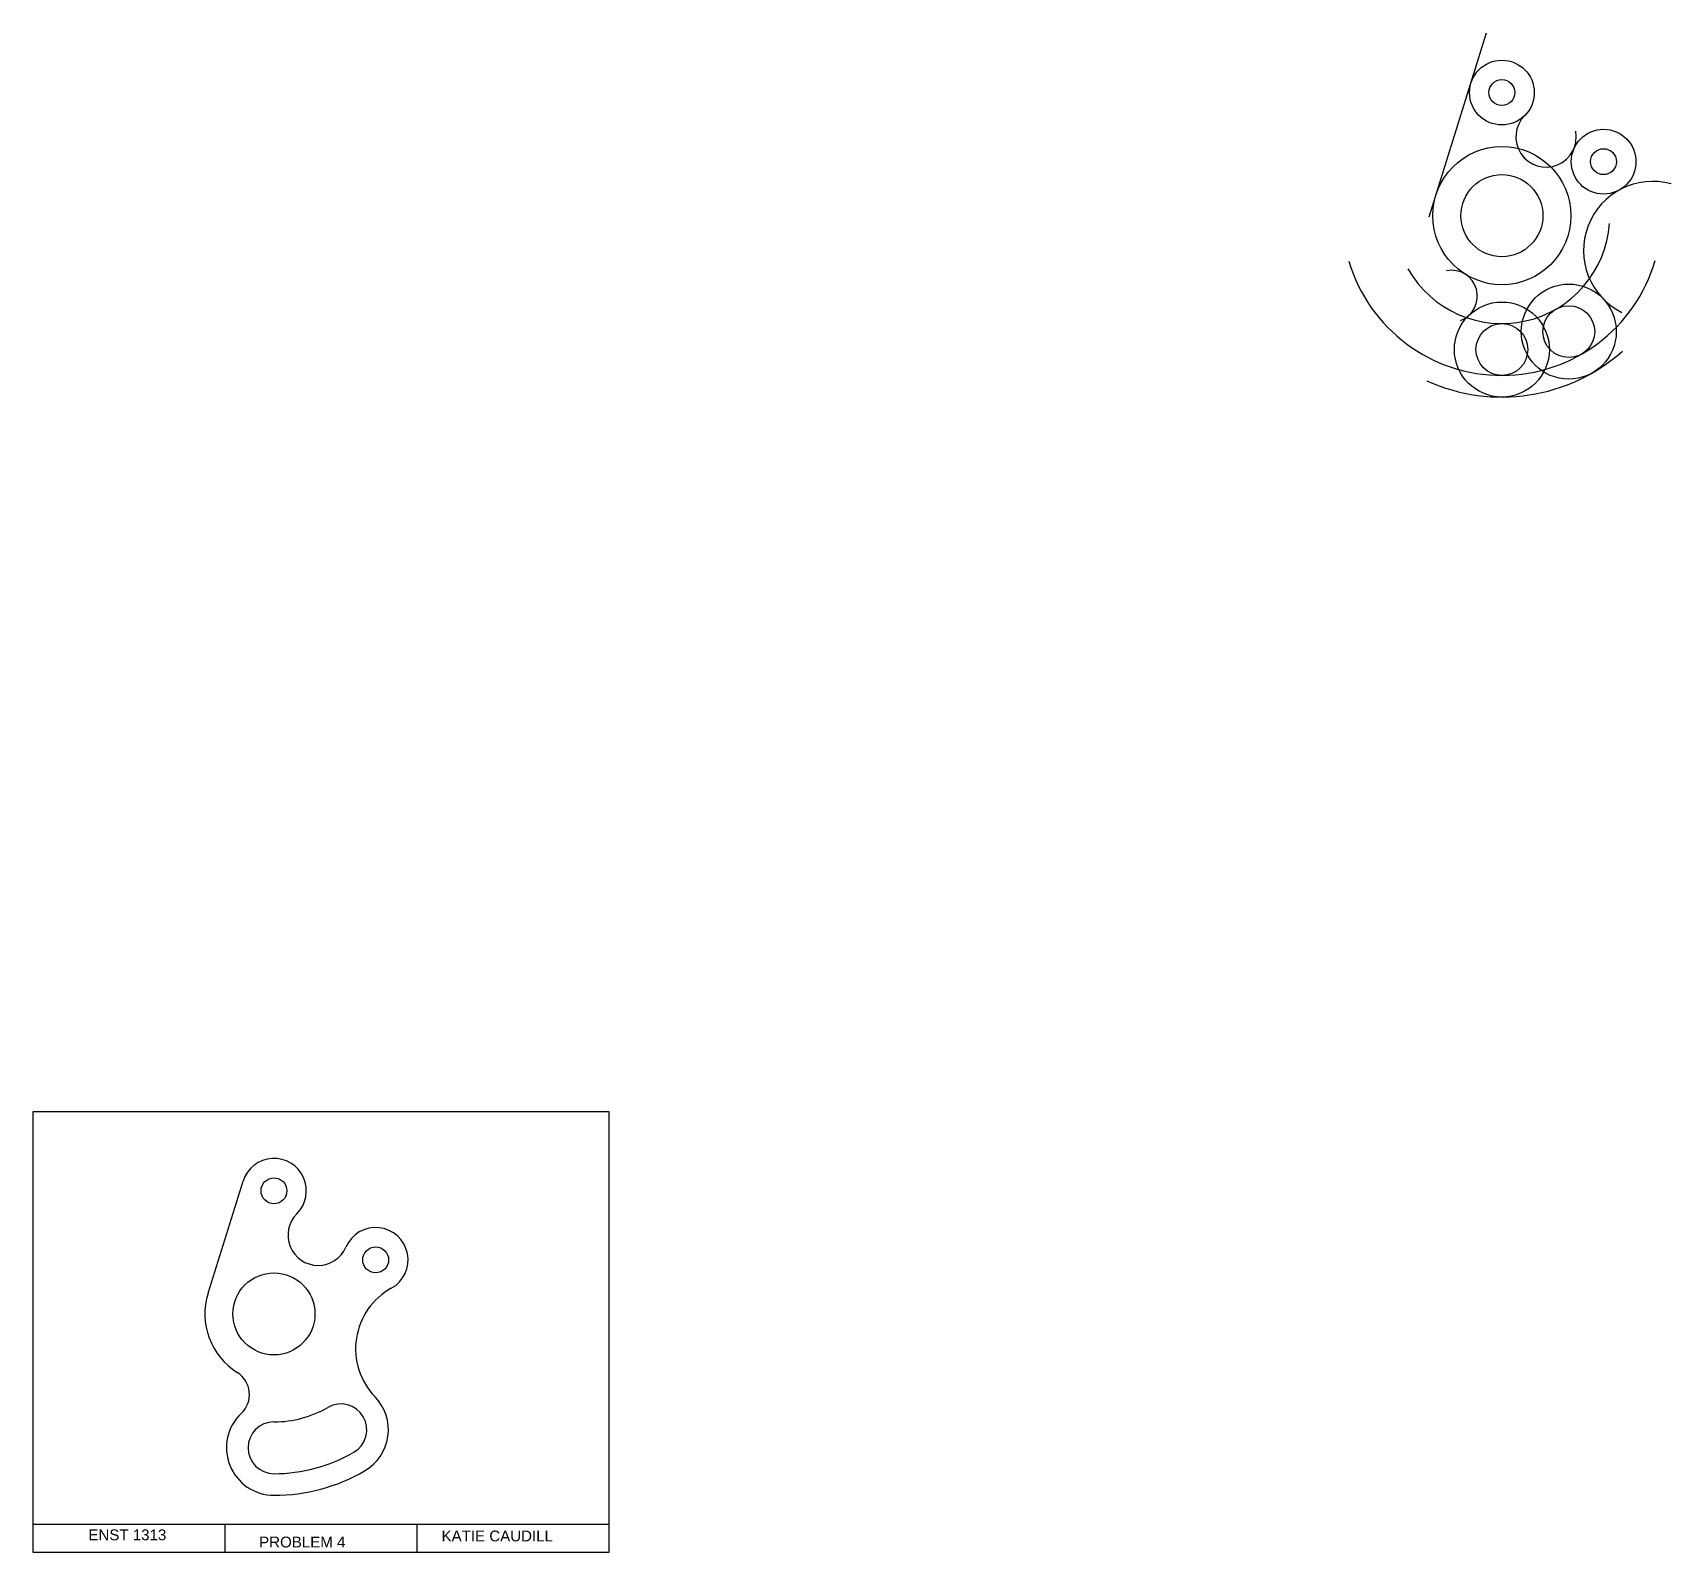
# Model space of a CAD drawing. Header units: millimetres. Extents: x 6 to 765, y 6 to 710.
import ezdxf

# ---------------------------------------------------------------- set-up
doc = ezdxf.new("R2010")
doc.units = ezdxf.units.MM
doc.header["$MEASUREMENT"] = 0
doc.styles.get("Standard").update_dxf_attribs({"font": 'arial.ttf'})

msp = doc.modelspace()

# ---------------------------------------------------------------- linework, layer by layer
for p, q in [((652.95, 624.44), (679.59, 709.68)), ((87.21, 125.91), (103.43, 177.84)), ((6, 19), (273, 19)), ((6, 19), (6, 6)), ((95, 19), (95, 6)), ((184, 19), (184, 6))]:
    msp.add_line(p, q)
msp.add_lwpolyline([(6, 6), (273, 6), (273, 210), (6, 210)], close=True)
for centre, radius in [((686.65, 681.99), 15), ((686.65, 681.99), 6), ((733.77, 649.99), 15), ((686.65, 624.99), 32), ((733.77, 649.99), 6), ((686.65, 624.99), 19), ((717.65, 571.3), 22), ((686.65, 562.99), 22), ((717.65, 571.3), 12), ((686.65, 562.99), 12), ((117.75, 173.37), 6), ((164.87, 141.37), 6), ((117.75, 116.37), 19)]:
    msp.add_circle(centre, radius)
for centre, radius, start, end in [((707.13, 661.47), 14, 134.93884, 370.81558), ((756.47, 608.84), 32, 74.3347, 243.69389), ((686.65, 624.99), 50, 209.54275, 355.78339), ((686.65, 624.99), 74, 196.5399, 343.69731), ((663.3, 587.7), 12, 290.05117, 461.32191), ((686.65, 624.99), 84, 245.55017, 311.70178), ((117.75, 173.37), 15, 314.93884, 162.64774), ((138.23, 152.84), 14, 134.93884, 336.6974), ((164.87, 141.37), 15, 298.87952, 156.6974), ((117.75, 116.37), 32, 162.64774, 237.94158), ((187.57, 100.21), 32, 118.87952, 224.03995), ((94.39, 79.08), 12, 313.38494, 57.94158), ((148.75, 62.68), 22, 300, 44.03995), ((117.75, 54.37), 22, 133.38494, 270), ((117.75, 116.37), 50, 270, 300), ((148.75, 62.68), 12, 300, 120), ((117.75, 54.37), 12, 90, 270), ((117.75, 116.37), 74, 270, 300), ((117.75, 116.37), 84, 270, 300)]:
    msp.add_arc(centre, radius, start, end)

# ---------------------------------------------------------------- texts
at = {"char_height": 5, "attachment_point": 1}
for s, insert in [('ENST 1313', (31.77, 16.54)), ('KATIE CAUDILL', (195.39, 16.02)), ('PROBLEM 4', (110.87, 13.21))]:
    msp.add_mtext_dynamic_manual_height_columns(s, width=52.6945, gutter_width=1, heights=[0], dxfattribs=dict(at, insert=insert))

doc.saveas('drawing.dxf')
